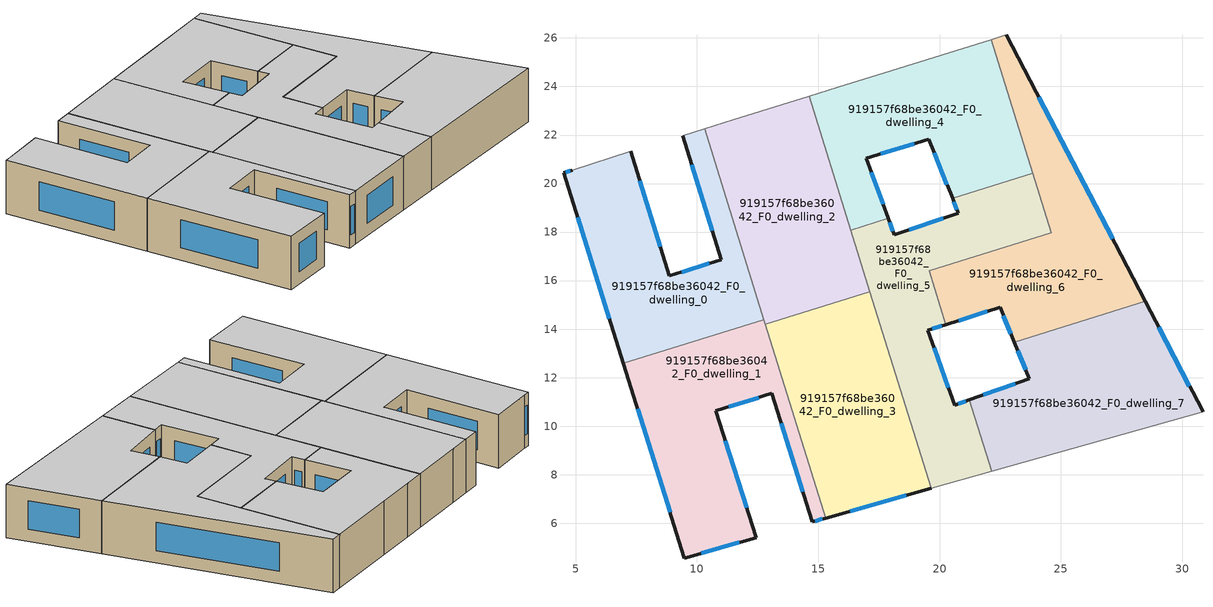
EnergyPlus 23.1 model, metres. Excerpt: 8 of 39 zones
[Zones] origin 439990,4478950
919157f68be36042_F0_dwelling_0
 floor ground (EU_floor_Construction): 10.32,22.25 12.76,14.39 6.97,12.59 4.5,20.44 4.87,20.55 7.27,21.32 8.87,16.19 11,16.86 9.41,21.97 z0
 wall outside (EU_wall_Construction): 9.41,21.97 11,16.86 8.87,16.19 7.27,21.32 / 4.87,20.55 4.5,20.44 6.97,12.59 z0:3
 wall adiabatic (EU_wall_Construction): 7.27,21.32 4.87,20.55 / 10.32,22.25 9.41,21.97 z0:3
 wall to 919157f68be36042_F0_dwelling_1 (EU_wall_Construction): 6.97,12.59 12.76,14.39 z0:3
 wall to 919157f68be36042_F0_dwelling_2 (EU_wall_Construction): 12.76,14.39 10.32,22.25 z0:3
 window (EU_Window_Construction): 8.49,17.39 7.65,20.12 / 10.5,16.7 9.37,16.35 / 9.79,20.77 10.63,18.06 / 5.08,18.6 6.39,14.43 / 4.78,20.53 4.59,20.47 z0.7:2.3
 ceiling to 919157f68be36042_F1_dwelling_0 (EU_floor_Construction): 12.76,14.39 10.32,22.25 9.41,21.97 11,16.86 8.87,16.19 7.27,21.32 4.87,20.55 4.5,20.44 6.97,12.59 z3
919157f68be36042_F0_dwelling_1
 floor ground (EU_floor_Construction): 12.76,14.39 15.31,6.21 14.75,6.05 13.09,11.35 10.77,10.62 12.44,5.41 9.49,4.56 6.97,12.59 z0
 wall outside (EU_wall_Construction): 6.97,12.59 9.49,4.56 12.44,5.41 10.77,10.62 13.09,11.35 14.75,6.05 15.31,6.21 z0:3
 wall to 919157f68be36042_F0_dwelling_3 (EU_wall_Construction): 15.31,6.21 12.82,14.21 z0:3
 wall to 919157f68be36042_F0_dwelling_2 (EU_wall_Construction): 12.82,14.21 12.76,14.39 z0:3
 window (EU_Window_Construction): 7.56,10.71 8.9,6.44 / 14.88,6.09 15.18,6.17 / 13.48,10.11 14.36,7.29 / 11.32,10.79 12.55,11.18 / 12.05,6.63 11.16,9.4 / 10.18,4.76 11.75,5.21 z0.7:2.3
 ceiling to 919157f68be36042_F1_dwelling_1 (EU_floor_Construction): 14.75,6.05 15.31,6.21 12.76,14.39 6.97,12.59 9.49,4.56 12.44,5.41 10.77,10.62 13.09,11.35 z3
919157f68be36042_F0_dwelling_2
 floor ground (EU_floor_Construction): 14.63,23.61 17.13,15.55 12.82,14.21 10.32,22.25 11.51,22.63 z0
 wall adiabatic (EU_wall_Construction): 14.63,23.61 11.51,22.63 10.32,22.25 z0:3
 wall to 919157f68be36042_F0_dwelling_3 (EU_wall_Construction): 12.82,14.21 17.13,15.55 z0:3
 wall to 919157f68be36042_F0_dwelling_4 (EU_wall_Construction): 16.34,18.08 14.63,23.61 z0:3
 wall to 919157f68be36042_F0_dwelling_5 (EU_wall_Construction): 17.13,15.55 16.34,18.08 z0:3
 ceiling to 919157f68be36042_F1_dwelling_2 (EU_floor_Construction): 17.13,15.55 14.63,23.61 11.51,22.63 10.32,22.25 12.82,14.21 z3
919157f68be36042_F0_dwelling_3
 floor ground (EU_floor_Construction): 17.13,15.55 19.66,7.43 15.31,6.21 12.82,14.21 z0
 wall outside (EU_wall_Construction): 15.31,6.21 19.66,7.43 z0:3
 wall to 919157f68be36042_F0_dwelling_5 (EU_wall_Construction): 19.66,7.43 17.13,15.55 z0:3
 window (EU_Window_Construction): 16.32,6.5 18.64,7.15 z0.7:2.3
 ceiling to 919157f68be36042_F1_dwelling_3 (EU_floor_Construction): 19.66,7.43 17.13,15.55 12.82,14.21 15.31,6.21 z3
919157f68be36042_F0_dwelling_4
 floor ground (EU_floor_Construction): 22.12,25.93 23.84,20.42 20.53,19.39 19.56,21.83 16.97,21.04 17.89,18.56 16.34,18.08 14.63,23.61 15.8,23.97 18.02,24.64 z0
 wall outside (EU_wall_Construction): 17.89,18.56 16.97,21.04 19.56,21.83 20.53,19.39 z0:3
 wall to 919157f68be36042_F0_dwelling_5 (EU_wall_Construction): 20.53,19.39 23.84,20.42 / 16.34,18.08 17.89,18.56 z0:3
 wall adiabatic (EU_wall_Construction): 22.12,25.93 18.02,24.64 15.8,23.97 14.63,23.61 z0:3
 wall to 919157f68be36042_F0_dwelling_6 (EU_wall_Construction): 23.84,20.42 22.12,25.93 z0:3
 window (EU_Window_Construction): 19.79,21.26 20.31,19.96 / 17.58,21.23 18.96,21.65 / 17.67,19.14 17.18,20.46 z0.7:2.3
 ceiling to 919157f68be36042_F1_dwelling_4 (EU_floor_Construction): 23.84,20.42 22.12,25.93 18.02,24.64 15.8,23.97 14.63,23.61 16.34,18.08 17.89,18.56 16.97,21.04 19.56,21.83 20.53,19.39 z3
919157f68be36042_F0_dwelling_5
 floor ground (EU_floor_Construction): 23.84,20.42 24.6,17.98 19.57,16.42 20.26,14.19 19.52,13.95 20.63,10.87 21.23,11.08 22.14,8.13 19.66,7.43 16.34,18.08 17.89,18.56 18.14,17.88 20.78,18.78 20.53,19.39 z0
 wall outside (EU_wall_Construction): 20.53,19.39 20.78,18.78 18.14,17.88 17.89,18.56 / 21.23,11.08 20.63,10.87 19.52,13.95 20.26,14.19 z0:3
 wall to 919157f68be36042_F0_dwelling_6 (EU_wall_Construction): 20.26,14.19 19.57,16.42 24.6,17.98 23.84,20.41 z0:3
 wall to 919157f68be36042_F0_dwelling_7 (EU_wall_Construction): 22.14,8.13 21.23,11.08 z0:3
 wall adiabatic (EU_wall_Construction): 19.66,7.43 22.14,8.13 z0:3
 window (EU_Window_Construction): 18.08,18.04 17.95,18.4 / 20.16,18.57 18.76,18.09 / 20.59,19.25 20.72,18.92 / 19.69,14.01 20.09,14.13 / 20.37,11.59 19.78,13.23 / 21.09,11.03 20.77,10.92 z0.7:2.3
 ceiling to 919157f68be36042_F1_dwelling_5 (EU_floor_Construction): 22.14,8.13 21.23,11.08 20.63,10.87 19.52,13.95 20.26,14.19 19.57,16.42 24.6,17.98 23.84,20.42 20.53,19.39 20.78,18.78 18.14,17.88 17.89,18.56 16.34,18.08 19.66,7.43 z3
919157f68be36042_F0_dwelling_6
 floor ground (EU_floor_Construction): 22.75,26.12 28.48,15.14 23.08,13.46 22.5,14.89 20.26,14.19 19.57,16.42 24.6,17.98 22.12,25.93 z0
 wall outside (EU_wall_Construction): 28.48,15.14 22.75,26.12 / 20.26,14.19 22.5,14.89 23.08,13.46 z0:3
 wall adiabatic (EU_wall_Construction): 22.75,26.12 22.12,25.93 z0:3
 wall to 919157f68be36042_F0_dwelling_7 (EU_wall_Construction): 23.08,13.46 28.48,15.14 z0:3
 window (EU_Window_Construction): 27.14,17.72 24.09,23.55 / 22.64,14.56 22.94,13.8 / 20.79,14.35 21.98,14.73 z0.7:2.3
 ceiling to 919157f68be36042_F1_dwelling_6 (EU_floor_Construction): 28.48,15.14 22.75,26.12 22.12,25.93 24.6,17.98 19.57,16.42 20.26,14.19 22.5,14.89 23.08,13.46 z3
919157f68be36042_F0_dwelling_7
 floor ground (EU_floor_Construction): 28.48,15.14 30.86,10.59 22.14,8.13 21.23,11.08 23.69,11.96 23.08,13.46 z0
 wall outside (EU_wall_Construction): 23.08,13.46 23.69,11.96 21.23,11.08 / 30.86,10.59 28.48,15.14 z0:3
 wall adiabatic (EU_wall_Construction): 22.14,8.13 30.86,10.59 z0:3
 window (EU_Window_Construction): 23.11,11.76 21.8,11.29 / 23.22,13.11 23.55,12.32 / 30.3,11.65 29.04,14.08 z0.7:2.3
 ceiling to 919157f68be36042_F1_dwelling_7 (EU_floor_Construction): 30.86,10.59 28.48,15.14 23.08,13.46 23.69,11.96 21.23,11.08 22.14,8.13 z3
[Building]
EU S2 Campaign: North Axis=0; Terrain=City; Solar Distribution=FullExterior
[Site:Location]
Madrid: Latitude=40.5; Longitude=-3.5; Time Zone=1; Elevation=609
[SizingPeriod:WeatherFileDays]
AnnualSizingPeriod: Begin Month=1; Begin Day of Month=1; End Month=12; End Day of Month=31; Day of Week for Start Day=Monday; Use Weather File Daylight Saving Period=No; Use Weather File Rain and Snow Indicators=No
[MATERIAL]
EU_InternalMass_Material: Roughness=MediumRough; Thickness=0.1; Conductivity=1; Density=1800; Specific Heat=900; Thermal Absorptance=0.9; Solar Absorptance=0.7; Visible Absorptance=0.7
[MATERIAL:NOMASS] Roughness=MediumRough; Thermal Absorptance=0.9; Solar Absorptance=0.7; Visible Absorptance=0.7
Name | Thermal Resistance
EU_wall_NoMass | 0.419739
EU_floor_NoMass | 0.608284
[WINDOWMATERIAL:SIMPLEGLAZINGSYSTEM]
EU_Window_SimpleGlazing: UFactor=4.8352; Solar Heat Gain Coefficient=0.85; Visible Transmittance=0.85
[CONSTRUCTION]
EU_wall_Construction: EU_wall_NoMass
EU_floor_Construction: EU_floor_NoMass
EU_InternalMass_Construction: EU_InternalMass_Material
EU_Window_Construction: EU_Window_SimpleGlazing
[ZONE] Type=1; Multiplier=1; Ceiling Height=autocalculate; Floor Area=autocalculate; Part of Total Floor Area=Yes
Name | Volume
919157f68be36042_F0_dwelling_0 | 114.308
919157f68be36042_F0_dwelling_1 | 114.315
919157f68be36042_F0_dwelling_2 | 114.316
919157f68be36042_F0_dwelling_3 | 114.3
919157f68be36042_F0_dwelling_4 | 114.312
919157f68be36042_F0_dwelling_5 | 114.302
919157f68be36042_F0_dwelling_6 | 114.303
919157f68be36042_F0_dwelling_7 | 114.296
[INTERNALMASS] Construction=EU_InternalMass_Construction
Name | Zone or ZoneList | Surface Area
919157f68be36042_F0_dwelling_0_EU_InternalMass | 919157f68be36042_F0_dwelling_0 | 38.1031
919157f68be36042_F0_dwelling_1_EU_InternalMass | 919157f68be36042_F0_dwelling_1 | 38.1045
919157f68be36042_F0_dwelling_2_EU_InternalMass | 919157f68be36042_F0_dwelling_2 | 38.1059
919157f68be36042_F0_dwelling_3_EU_InternalMass | 919157f68be36042_F0_dwelling_3 | 38.1004
919157f68be36042_F0_dwelling_4_EU_InternalMass | 919157f68be36042_F0_dwelling_4 | 38.1023
919157f68be36042_F0_dwelling_5_EU_InternalMass | 919157f68be36042_F0_dwelling_5 | 38.105
919157f68be36042_F0_dwelling_6_EU_InternalMass | 919157f68be36042_F0_dwelling_6 | 38.1009
919157f68be36042_F0_dwelling_7_EU_InternalMass | 919157f68be36042_F0_dwelling_7 | 38.1018
[OTHEREQUIPMENT] Fuel Type=Electricity; Design Level Calculation Method=Watts/Area; Power per Zone Floor Area=1; Fraction Latent=0; Fraction Radiant=0; Fraction Lost=0; Carbon Dioxide Generation Rate=0; EndUse Subcategory=EU_Step8_InternalGains
Name | Zone or ZoneList or Space or SpaceList | Schedule
EU_Step8_InternalGain_919157f68be36042_F0_dwelling_0_f000 | 919157f68be36042_F0_dwelling_0 | EU_Step8_GainSchedule_919157f68be36042_F0_dwelling_0_f000
EU_Step8_InternalGain_919157f68be36042_F0_dwelling_1_f000 | 919157f68be36042_F0_dwelling_1 | EU_Step8_GainSchedule_919157f68be36042_F0_dwelling_1_f000
EU_Step8_InternalGain_919157f68be36042_F0_dwelling_2_f000 | 919157f68be36042_F0_dwelling_2 | EU_Step8_GainSchedule_919157f68be36042_F0_dwelling_2_f000
EU_Step8_InternalGain_919157f68be36042_F0_dwelling_3_f000 | 919157f68be36042_F0_dwelling_3 | EU_Step8_GainSchedule_919157f68be36042_F0_dwelling_3_f000
EU_Step8_InternalGain_919157f68be36042_F0_dwelling_4_f000 | 919157f68be36042_F0_dwelling_4 | EU_Step8_GainSchedule_919157f68be36042_F0_dwelling_4_f000
EU_Step8_InternalGain_919157f68be36042_F0_dwelling_5_f000 | 919157f68be36042_F0_dwelling_5 | EU_Step8_GainSchedule_919157f68be36042_F0_dwelling_5_f000
EU_Step8_InternalGain_919157f68be36042_F0_dwelling_6_f000 | 919157f68be36042_F0_dwelling_6 | EU_Step8_GainSchedule_919157f68be36042_F0_dwelling_6_f000
EU_Step8_InternalGain_919157f68be36042_F0_dwelling_7_f000 | 919157f68be36042_F0_dwelling_7 | EU_Step8_GainSchedule_919157f68be36042_F0_dwelling_7_f000
[ZONEVENTILATION:DESIGNFLOWRATE] Schedule=EU_AlwaysOn; Design Flow Rate Calculation Method=AirChanges/Hour; Air Changes per Hour=0.703302; Ventilation Type=Natural; Fan Pressure Rise=0; Fan Total Efficiency=1; Constant Term Coefficient=1; Temperature Term Coefficient=0; Velocity Term Coefficient=0; Velocity Squared Term Coefficient=0; Minimum Indoor Temperature=-100; Maximum Indoor Temperature=100; Delta Temperature=-100; Minimum Outdoor Temperature=-100; Maximum Outdoor Temperature=100; Maximum Wind Speed=40
Name | Zone or ZoneList or Space or SpaceList
EU_ConstantAir_919157f68be36042_F0_dwelling_0 | 919157f68be36042_F0_dwelling_0
EU_ConstantAir_919157f68be36042_F0_dwelling_1 | 919157f68be36042_F0_dwelling_1
EU_ConstantAir_919157f68be36042_F0_dwelling_2 | 919157f68be36042_F0_dwelling_2
EU_ConstantAir_919157f68be36042_F0_dwelling_3 | 919157f68be36042_F0_dwelling_3
EU_ConstantAir_919157f68be36042_F0_dwelling_4 | 919157f68be36042_F0_dwelling_4
EU_ConstantAir_919157f68be36042_F0_dwelling_5 | 919157f68be36042_F0_dwelling_5
EU_ConstantAir_919157f68be36042_F0_dwelling_6 | 919157f68be36042_F0_dwelling_6
EU_ConstantAir_919157f68be36042_F0_dwelling_7 | 919157f68be36042_F0_dwelling_7
[HVACTEMPLATE:THERMOSTAT] Constant Heating Setpoint=20; Constant Cooling Setpoint=50
EU_HeatOnly_919157f68be36042_F0_dwelling_0; EU_HeatOnly_919157f68be36042_F0_dwelling_1; EU_HeatOnly_919157f68be36042_F0_dwelling_2; EU_HeatOnly_919157f68be36042_F0_dwelling_3; EU_HeatOnly_919157f68be36042_F0_dwelling_4; EU_HeatOnly_919157f68be36042_F0_dwelling_5; EU_HeatOnly_919157f68be36042_F0_dwelling_6; EU_HeatOnly_919157f68be36042_F0_dwelling_7; EU_HeatOnly_919157f68be36042_F1_dwelling_0; EU_HeatOnly_919157f68be36042_F1_dwelling_1; EU_HeatOnly_919157f68be36042_F1_dwelling_2; EU_HeatOnly_919157f68be36042_F1_dwelling_3; EU_HeatOnly_919157f68be36042_F1_dwelling_4; EU_HeatOnly_919157f68be36042_F1_dwelling_5; EU_HeatOnly_919157f68be36042_F1_dwelling_6; EU_HeatOnly_919157f68be36042_F1_dwelling_7; EU_HeatOnly_919157f68be36042_F2_dwelling_0; EU_HeatOnly_919157f68be36042_F2_dwelling_1; EU_HeatOnly_919157f68be36042_F2_dwelling_2; EU_HeatOnly_919157f68be36042_F2_dwelling_3; EU_HeatOnly_919157f68be36042_F2_dwelling_4; EU_HeatOnly_919157f68be36042_F2_dwelling_5; EU_HeatOnly_919157f68be36042_F2_dwelling_6; EU_HeatOnly_919157f68be36042_F2_dwelling_7; EU_HeatOnly_919157f68be36042_F3_dwelling_0; EU_HeatOnly_919157f68be36042_F3_dwelling_1; EU_HeatOnly_919157f68be36042_F3_dwelling_2; EU_HeatOnly_919157f68be36042_F3_dwelling_3; EU_HeatOnly_919157f68be36042_F3_dwelling_4; EU_HeatOnly_919157f68be36042_F3_dwelling_5; EU_HeatOnly_919157f68be36042_F3_dwelling_6; EU_HeatOnly_919157f68be36042_F3_dwelling_7; EU_HeatOnly_919157f68be36042_F4_dwelling_0; EU_HeatOnly_919157f68be36042_F4_dwelling_1; EU_HeatOnly_919157f68be36042_F4_dwelling_2; EU_HeatOnly_919157f68be36042_F4_dwelling_3; EU_HeatOnly_919157f68be36042_F4_dwelling_4; EU_HeatOnly_919157f68be36042_F4_dwelling_5; EU_HeatOnly_919157f68be36042_F4_dwelling_6
[HVACTEMPLATE:ZONE:IDEALLOADSAIRSYSTEM] System Availability Schedule=EU_AlwaysOn; Maximum Heating Supply Air Temperature=50; Minimum Cooling Supply Air Temperature=13; Maximum Heating Supply Air Humidity Ratio=0.0156; Minimum Cooling Supply Air Humidity Ratio=0.0077; Heating Limit=NoLimit; Cooling Limit=NoLimit; Heating Availability Schedule=EU_AlwaysOn; Cooling Availability Schedule=EU_CoolingOff; Dehumidification Control Type=ConstantSensibleHeatRatio; Cooling Sensible Heat Ratio=0.7; Dehumidification Setpoint=60; Humidification Control Type=None; Humidification Setpoint=30; Outdoor Air Method=None; Outdoor Air Flow Rate per Person=0.00944; Outdoor Air Flow Rate per Zone Floor Area=0; Outdoor Air Flow Rate per Zone=0; Demand Controlled Ventilation Type=None; Outdoor Air Economizer Type=NoEconomizer; Heat Recovery Type=None; Sensible Heat Recovery Effectiveness=0.7; Latent Heat Recovery Effectiveness=0.65
Name | Template Thermostat
919157f68be36042_F0_dwelling_0 | EU_HeatOnly_919157f68be36042_F0_dwelling_0
919157f68be36042_F0_dwelling_1 | EU_HeatOnly_919157f68be36042_F0_dwelling_1
919157f68be36042_F0_dwelling_2 | EU_HeatOnly_919157f68be36042_F0_dwelling_2
919157f68be36042_F0_dwelling_3 | EU_HeatOnly_919157f68be36042_F0_dwelling_3
919157f68be36042_F0_dwelling_4 | EU_HeatOnly_919157f68be36042_F0_dwelling_4
919157f68be36042_F0_dwelling_5 | EU_HeatOnly_919157f68be36042_F0_dwelling_5
919157f68be36042_F0_dwelling_6 | EU_HeatOnly_919157f68be36042_F0_dwelling_6
919157f68be36042_F0_dwelling_7 | EU_HeatOnly_919157f68be36042_F0_dwelling_7
[SIZING:ZONE] Zone Cooling Design Supply Air Temperature Input Method=SupplyAirTemperature; Zone Cooling Design Supply Air Temperature=13; Zone Heating Design Supply Air Temperature Input Method=SupplyAirTemperature; Zone Heating Design Supply Air Temperature=50; Zone Cooling Design Supply Air Humidity Ratio=0.008; Zone Heating Design Supply Air Humidity Ratio=0.008; Cooling Design Air Flow Method=DesignDay; Cooling Design Air Flow Rate=0; Cooling Minimum Air Flow per Zone Floor Area=0.000762; Cooling Minimum Air Flow=0; Cooling Minimum Air Flow Fraction=0.2; Heating Design Air Flow Method=DesignDay; Heating Design Air Flow Rate=0; Heating Maximum Air Flow per Zone Floor Area=0.002032; Heating Maximum Air Flow=0.141576; Heating Maximum Air Flow Fraction=0.3; Account for Dedicated Outdoor Air System=No; Dedicated Outdoor Air System Control Strategy=NeutralSupplyAir; Dedicated Outdoor Air Low Setpoint Temperature for Design=autosize; Dedicated Outdoor Air High Setpoint Temperature for Design=autosize; Zone Load Sizing Method=Sensible Load Only No Latent Load; Zone Latent Cooling Design Supply Air Humidity Ratio Input Method=HumidityRatioDifference; Zone Cooling Design Supply Air Humidity Ratio Difference=0.005; Zone Latent Heating Design Supply Air Humidity Ratio Input Method=HumidityRatioDifference; Zone Humidification Design Supply Air Humidity Ratio Difference=0.005
919157f68be36042_F0_dwelling_0; 919157f68be36042_F0_dwelling_1; 919157f68be36042_F0_dwelling_2; 919157f68be36042_F0_dwelling_3; 919157f68be36042_F0_dwelling_4; 919157f68be36042_F0_dwelling_5; 919157f68be36042_F0_dwelling_6; 919157f68be36042_F0_dwelling_7
[SCHEDULE:CONSTANT]
Name | Hourly Value
EU_AlwaysOn | 1
EU_CoolingOff | 0
[SCHEDULE:FILE] Column Number=1; Rows to Skip at Top=0; Number of Hours of Data=8760; Column Separator=Comma; Interpolate to Timestep=No; Minutes per Item=60; Adjust Schedule for Daylight Savings=Yes
Name | File
EU_Step8_GainSchedule_919157f68be36042_F0_dwelling_0_f000 | ../../schedules/919157f68be36042/919157f68be36042_F0_dwelling_0_f000_gain.csv
EU_Step8_GainSchedule_919157f68be36042_F0_dwelling_1_f000 | ../../schedules/919157f68be36042/919157f68be36042_F0_dwelling_1_f000_gain.csv
EU_Step8_GainSchedule_919157f68be36042_F0_dwelling_2_f000 | ../../schedules/919157f68be36042/919157f68be36042_F0_dwelling_2_f000_gain.csv
EU_Step8_GainSchedule_919157f68be36042_F0_dwelling_3_f000 | ../../schedules/919157f68be36042/919157f68be36042_F0_dwelling_3_f000_gain.csv
EU_Step8_GainSchedule_919157f68be36042_F0_dwelling_4_f000 | ../../schedules/919157f68be36042/919157f68be36042_F0_dwelling_4_f000_gain.csv
EU_Step8_GainSchedule_919157f68be36042_F0_dwelling_5_f000 | ../../schedules/919157f68be36042/919157f68be36042_F0_dwelling_5_f000_gain.csv
EU_Step8_GainSchedule_919157f68be36042_F0_dwelling_6_f000 | ../../schedules/919157f68be36042/919157f68be36042_F0_dwelling_6_f000_gain.csv
EU_Step8_GainSchedule_919157f68be36042_F0_dwelling_7_f000 | ../../schedules/919157f68be36042/919157f68be36042_F0_dwelling_7_f000_gain.csv
